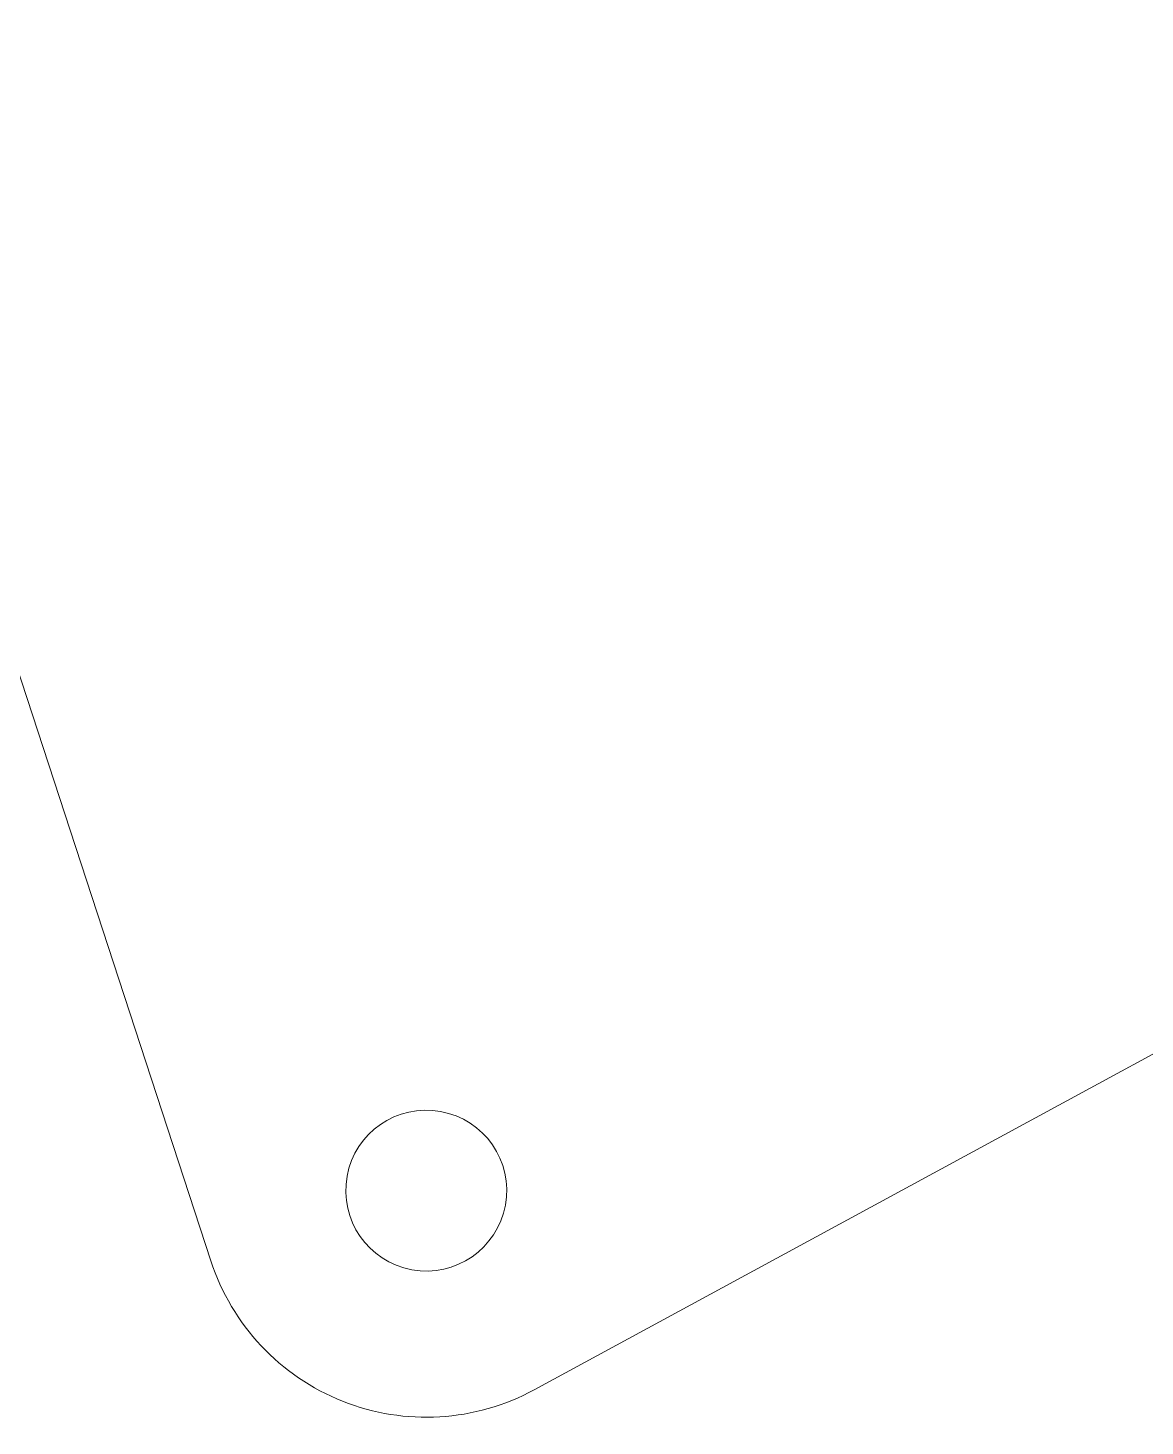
# Model space of a CAD drawing. Header units: inches. Extents: x -11.8 to 6.2, y -5.8 to 5.2.
# Drawn here: x -9.374 to -8.11, y -5.76 to -4.179 of the extents above; entities that cross this region are included whole.
import ezdxf

# ---------------------------------------------------------------- set-up
doc = ezdxf.new("R2010")
doc.units = ezdxf.units.IN
doc.header["$MEASUREMENT"] = 0
doc.layers.add('VIEW_HATCHES', color=7, linetype='Continuous')

msp = doc.modelspace()

# ---------------------------------------------------------------- linework, layer by layer
at = {"layer": 'VIEW_HATCHES', "color": 4, "lineweight": 5}
msp.add_open_spline([(-7.4505, -4.986), (-7.4505, -4.986), (-8.8011, -5.7189), (-8.8011, -5.7189), (-8.8011, -5.7189), (-8.8679, -5.7552), (-8.9473, -5.76), (-9.018, -5.7319), (-9.018, -5.7319), (-9.0886, -5.7039), (-9.1433, -5.6455), (-9.1669, -5.5733), (-9.1669, -5.5733), (-9.1669, -5.5733), (-9.6443, -4.1126), (-9.6443, -4.1126), (-9.6443, -4.1126), (-9.6443, -4.1126), (-9.6443, -4.1126), (-9.6443, -4.1126), (-9.6443, -4.1126), (-9.6704, -4.0956), (-11.0002, -3.2376), (-11.7143, -2.7719), (-11.7143, -2.7719), (-11.7457, -2.7515), (-11.7583, -2.7117), (-11.7444, -2.6769), (-11.7444, -2.6769), (-11.7444, -2.6769), (-11.2824, -1.5164), (-11.2824, -1.5164), (-11.2824, -1.5164), (-11.2686, -1.4816), (-11.2321, -1.4614), (-11.1952, -1.468), (-11.1952, -1.468), (-10.182, -1.6523), (-8.8008, -1.9112), (-8.7701, -1.9168), (-8.7701, -1.9168), (-8.7701, -1.9168), (-8.7701, -1.9168), (-8.7701, -1.9168), (-8.7701, -1.9168), (-8.7701, -1.9168), (-7.4195, -1.1839), (-7.4195, -1.1839), (-7.4195, -1.1839), (-7.3528, -1.1476), (-7.2733, -1.1428), (-7.2027, -1.1709), (-7.2027, -1.1709), (-7.1321, -1.1989), (-7.0774, -1.2573), (-7.0537, -1.3295), (-7.0537, -1.3295), (-7.0537, -1.3295), (-6.5764, -2.7902), (-6.5764, -2.7902), (-6.5764, -2.7902), (-6.5764, -2.7902), (-6.5764, -2.7902), (-6.5764, -2.7902), (-6.5764, -2.7902), (-6.5502, -2.8072), (-5.177, -3.6936), (-4.5064, -4.1309), (-4.5064, -4.1309), (-4.475, -4.1513), (-4.4624, -4.1911), (-4.4762, -4.2259), (-4.4762, -4.2259), (-4.4762, -4.2259), (-4.9382, -5.3864), (-4.9382, -5.3864), (-4.9382, -5.3864), (-4.9521, -5.4212), (-4.9886, -5.4415), (-5.0255, -5.4348), (-5.0255, -5.4348), (-6.0386, -5.2505), (-7.4198, -4.9916), (-7.4505, -4.986), (-7.4505, -4.986), (-7.4505, -4.986), (-7.4505, -4.986), (-7.4505, -4.986)], degree=3, knots=[0, 0, 0, 0, 0.045455, 0.045455, 0.045455, 0.045455, 0.090909, 0.090909, 0.090909, 0.090909, 0.136364, 0.136364, 0.136364, 0.136364, 0.181818, 0.181818, 0.181818, 0.181818, 0.227273, 0.227273, 0.227273, 0.227273, 0.272727, 0.272727, 0.272727, 0.272727, 0.318182, 0.318182, 0.318182, 0.318182, 0.363636, 0.363636, 0.363636, 0.363636, 0.409091, 0.409091, 0.409091, 0.409091, 0.454545, 0.454545, 0.454545, 0.454545, 0.5, 0.5, 0.5, 0.5, 0.545455, 0.545455, 0.545455, 0.545455, 0.590909, 0.590909, 0.590909, 0.590909, 0.636364, 0.636364, 0.636364, 0.636364, 0.681818, 0.681818, 0.681818, 0.681818, 0.727273, 0.727273, 0.727273, 0.727273, 0.772727, 0.772727, 0.772727, 0.772727, 0.818182, 0.818182, 0.818182, 0.818182, 0.863636, 0.863636, 0.863636, 0.863636, 0.909091, 0.909091, 0.909091, 0.909091, 0.954545, 0.954545, 0.954545, 0.954545, 1, 1, 1, 1], dxfattribs=at)
at = {"layer": 'VIEW_HATCHES', "lineweight": 5}
msp.add_open_spline([(-8.8338, -5.51), (-8.8248, -5.4605), (-8.8576, -5.4131), (-8.9071, -5.4042), (-8.9071, -5.4042), (-8.9565, -5.3952), (-9.0039, -5.4279), (-9.0129, -5.4774), (-9.0129, -5.4774), (-9.0219, -5.5268), (-8.9891, -5.5742), (-8.9396, -5.5832), (-8.9396, -5.5832), (-8.8902, -5.5922), (-8.8428, -5.5594), (-8.8338, -5.51)], degree=3, knots=[0, 0, 0, 0, 0.25, 0.25, 0.25, 0.25, 0.5, 0.5, 0.5, 0.5, 0.75, 0.75, 0.75, 0.75, 1, 1, 1, 1], dxfattribs=at)

doc.saveas('drawing.dxf')
